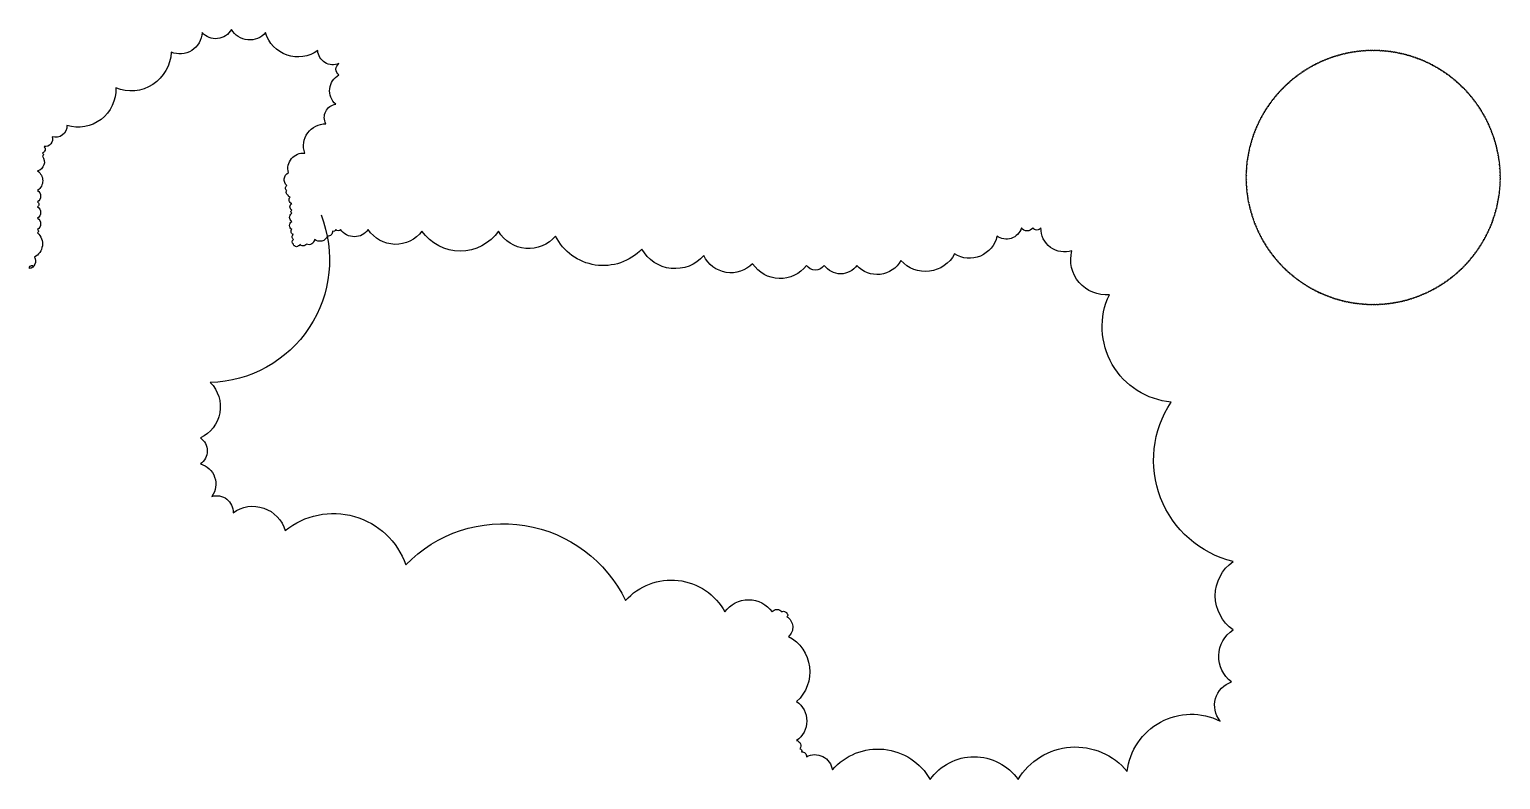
# Model space of a CAD drawing. Header units: millimetres. Extents: x 78 to 481, y 88 to 293.
import ezdxf

# ---------------------------------------------------------------- set-up
doc = ezdxf.new("R2010")
doc.units = ezdxf.units.MM

msp = doc.modelspace()

# ---------------------------------------------------------------- linework, layer by layer
msp.add_lwpolyline([(157.8, 242.42, -0.5206), (127.46, 196.46, -0.5206), (124.78, 181.29, -0.5206), (124.78, 174.15, -0.5206), (127.91, 165.23, -0.5206), (133.71, 160.77, -0.5206), (147.98, 155.86, -0.5206), (181, 146.49, -0.5206), (241.23, 136.68, -0.5206), (268.45, 133.55, -0.5206), (281.38, 133.55, -0.5206), (284.06, 133.55, -0.5206), (284.95, 133.55, -0.5206), (285.4, 133.11, -0.5206), (285.4, 132.22, -0.5206), (285.85, 126.86, -0.5206), (288.08, 109.02, -0.5206), (288.08, 98.31, -0.5206), (288.97, 96.08, -0.5206), (289.42, 95.18, -0.5206), (290.75, 93.85, -0.5206), (297.89, 90.28, -0.5206), (324.66, 87.6, -0.5206), (348.75, 87.6, -0.5206), (378.65, 89.83, -0.5206), (404.08, 103.66, -0.5206), (407.2, 114.37, -0.5206), (407.65, 128.65, -0.5206), (407.65, 147.38, -0.5206), (390.69, 191.11, -0.5206), (373.74, 220.55, -0.5206), (363.48, 232.6, -0.5206), (355, 238.85, -0.5206), (352.77, 238.85, -0.5206), (349.65, 238.85, -0.5206), (342.95, 236.62, -0.5206), (331.35, 231.71, -0.5206), (316.63, 229.92, -0.5206), (304.59, 228.59, -0.5206), (295.66, 228.59, -0.5206), (290.75, 228.59, -0.5206), (276.03, 229.03, -0.5206), (262.65, 231.26, -0.5206), (245.69, 233.05, -0.5206), (222.05, 236.62, -0.5206), (206.43, 237.95, -0.5206), (185.46, 237.95, -0.5206), (170.74, 238.4, -0.5206), (163.15, 238.4, -0.5206), (161.82, 238.4, -0.5206), (160.92, 237.95, -0.5206), (159.58, 236.62, -0.5206), (156.02, 235.72, -0.5206), (153.78, 234.39, -0.5206), (152, 234.39, -0.5206), (151.55, 233.94, -0.5206), (150.66, 233.94, -0.5206), (150.22, 234.39, -0.5206), (150.22, 235.72, -0.5206), (150.22, 237.06, -0.5206), (149.77, 238.4, -0.5206), (149.77, 240.63, -0.5206), (149.77, 242.86, -0.5206), (149.77, 243.75, -0.5206), (149.77, 245.54, -0.5206), (149.32, 247.32, -0.5206), (148.88, 247.77, -0.5206), (148.43, 249.11, -0.5206), (148.43, 250.45, -0.5206), (148.88, 254.02, -0.5206), (153.34, 259.37, -0.5206), (159.14, 267.4, -0.5206), (161.82, 272.75, -0.5206), (162.71, 280.79, -0.5206), (162.71, 283.91, -0.5206), (156.91, 287.48, -0.5206), (142.63, 292.39, -0.5206), (133.26, 293.28, -0.5206), (125.23, 292.39, -0.5206), (116.75, 287.03, -0.5206), (101.58, 277.22, -0.5206), (88.2, 266.95, -0.5206), (84.18, 263.83, -0.5206), (81.95, 261.15, -0.5206), (81.51, 259.37, -0.5206), (81.51, 258.48, -0.5206), (80.17, 254.46, -0.5206), (80.17, 249.11, -0.5206), (80.17, 245.99, -0.5206), (80.17, 244.65, -0.5206), (80.17, 241.52, -0.5206), (80.17, 238.4, -0.5206), (80.17, 237.51, -0.5206), (79.28, 230.82, -0.5206), (77.94, 227.69, -0.5206), (78.83, 228.59, -0.5206)], format="xyb")
msp.add_lwpolyline([(480.74, 252.68, 0.5206), (480.74, 253.18, 0.5206), (480.73, 253.68, 0.5206), (480.71, 254.18, 0.5206), (480.68, 254.68, 0.5206), (480.65, 255.18, 0.5206), (480.61, 255.67, 0.5206), (480.56, 256.17, 0.5206), (480.51, 256.67, 0.5206), (480.45, 257.16, 0.5206), (480.38, 257.66, 0.5206), (480.3, 258.15, 0.5206), (480.22, 258.65, 0.5206), (480.13, 259.14, 0.5206), (480.04, 259.63, 0.5206), (479.93, 260.12, 0.5206), (479.82, 260.61, 0.5206), (479.7, 261.09, 0.5206), (479.58, 261.58, 0.5206), (479.45, 262.06, 0.5206), (479.31, 262.54, 0.5206), (479.16, 263.02, 0.5206), (479.01, 263.49, 0.5206), (478.85, 263.97, 0.5206), (478.69, 264.44, 0.5206), (478.51, 264.91, 0.5206), (478.33, 265.38, 0.5206), (478.15, 265.84, 0.5206), (477.96, 266.3, 0.5206), (477.76, 266.76, 0.5206), (477.55, 267.22, 0.5206), (477.34, 267.67, 0.5206), (477.12, 268.12, 0.5206), (476.89, 268.56, 0.5206), (476.66, 269.01, 0.5206), (476.42, 269.45, 0.5206), (476.18, 269.88, 0.5206), (475.93, 270.31, 0.5206), (475.67, 270.74, 0.5206), (475.41, 271.17, 0.5206), (475.14, 271.59, 0.5206), (474.86, 272.01, 0.5206), (474.58, 272.42, 0.5206), (474.29, 272.83, 0.5206), (474, 273.23, 0.5206), (473.7, 273.64, 0.5206), (473.4, 274.03, 0.5206), (473.09, 274.42, 0.5206), (472.77, 274.81, 0.5206), (472.45, 275.19, 0.5206), (472.12, 275.57, 0.5206), (471.79, 275.95, 0.5206), (471.45, 276.32, 0.5206), (471.11, 276.68, 0.5206), (470.76, 277.04, 0.5206), (470.41, 277.39, 0.5206), (470.05, 277.74, 0.5206), (469.69, 278.08, 0.5206), (469.32, 278.42, 0.5206), (468.94, 278.75, 0.5206), (468.57, 279.08, 0.5206), (468.18, 279.4, 0.5206), (467.8, 279.72, 0.5206), (467.4, 280.03, 0.5206), (467.01, 280.34, 0.5206), (466.61, 280.64, 0.5206), (466.2, 280.93, 0.5206), (465.79, 281.22, 0.5206), (465.38, 281.5, 0.5206), (464.96, 281.77, 0.5206), (464.54, 282.04, 0.5206), (464.12, 282.31, 0.5206), (463.69, 282.57, 0.5206), (463.26, 282.82, 0.5206), (462.82, 283.06, 0.5206), (462.38, 283.3, 0.5206), (461.94, 283.53, 0.5206), (461.49, 283.76, 0.5206), (461.05, 283.98, 0.5206), (460.59, 284.19, 0.5206), (460.14, 284.4, 0.5206), (459.68, 284.6, 0.5206), (459.22, 284.79, 0.5206), (458.75, 284.98, 0.5206), (458.29, 285.16, 0.5206), (457.82, 285.33, 0.5206), (457.35, 285.5, 0.5206), (456.87, 285.66, 0.5206), (456.4, 285.81, 0.5206), (455.92, 285.96, 0.5206), (455.44, 286.1, 0.5206), (454.96, 286.23, 0.5206), (454.47, 286.35, 0.5206), (453.99, 286.47, 0.5206), (453.5, 286.58, 0.5206), (453.01, 286.69, 0.5206), (452.52, 286.79, 0.5206), (452.03, 286.88, 0.5206), (451.54, 286.96, 0.5206), (451.04, 287.03, 0.5206), (450.55, 287.1, 0.5206), (450.05, 287.17, 0.5206), (449.55, 287.22, 0.5206), (449.06, 287.27, 0.5206), (448.56, 287.31, 0.5206), (448.06, 287.34, 0.5206), (447.56, 287.37, 0.5206), (447.06, 287.38, 0.5206), (446.56, 287.4, 0.5206), (446.06, 287.4, 0.5206), (445.56, 287.4, 0.5206), (445.06, 287.39, 0.5206), (444.56, 287.37, 0.5206), (444.06, 287.35, 0.5206), (443.56, 287.31, 0.5206), (443.06, 287.27, 0.5206), (442.56, 287.23, 0.5206), (442.07, 287.18, 0.5206), (441.57, 287.11, 0.5206), (441.08, 287.05, 0.5206), (440.58, 286.97, 0.5206), (440.09, 286.89, 0.5206), (439.6, 286.8, 0.5206), (439.11, 286.71, 0.5206), (438.62, 286.6, 0.5206), (438.13, 286.49, 0.5206), (437.64, 286.38, 0.5206), (437.16, 286.25, 0.5206), (436.68, 286.12, 0.5206), (436.2, 285.98, 0.5206), (435.72, 285.84, 0.5206), (435.24, 285.69, 0.5206), (434.77, 285.53, 0.5206), (434.29, 285.36, 0.5206), (433.82, 285.19, 0.5206), (433.36, 285.01, 0.5206), (432.89, 284.82, 0.5206), (432.43, 284.63, 0.5206), (431.97, 284.43, 0.5206), (431.52, 284.23, 0.5206), (431.06, 284.02, 0.5206), (430.61, 283.8, 0.5206), (430.17, 283.57, 0.5206), (429.73, 283.34, 0.5206), (429.29, 283.1, 0.5206), (428.85, 282.86, 0.5206), (428.42, 282.61, 0.5206), (427.99, 282.35, 0.5206), (427.56, 282.09, 0.5206), (427.14, 281.82, 0.5206), (426.72, 281.55, 0.5206), (426.31, 281.27, 0.5206), (425.9, 280.98, 0.5206), (425.49, 280.69, 0.5206), (425.09, 280.39, 0.5206), (424.7, 280.08, 0.5206), (424.3, 279.77, 0.5206), (423.92, 279.46, 0.5206), (423.53, 279.14, 0.5206), (423.15, 278.81, 0.5206), (422.78, 278.48, 0.5206), (422.41, 278.14, 0.5206), (422.05, 277.8, 0.5206), (421.69, 277.45, 0.5206), (421.33, 277.1, 0.5206), (420.98, 276.74, 0.5206), (420.64, 276.38, 0.5206), (420.3, 276.01, 0.5206), (419.97, 275.64, 0.5206), (419.64, 275.26, 0.5206), (419.32, 274.88, 0.5206), (419, 274.49, 0.5206), (418.69, 274.1, 0.5206), (418.38, 273.7, 0.5206), (418.08, 273.3, 0.5206), (417.79, 272.9, 0.5206), (417.5, 272.49, 0.5206), (417.22, 272.08, 0.5206), (416.94, 271.66, 0.5206), (416.67, 271.24, 0.5206), (416.41, 270.82, 0.5206), (416.15, 270.39, 0.5206), (415.9, 269.96, 0.5206), (415.65, 269.52, 0.5206), (415.41, 269.08, 0.5206), (415.18, 268.64, 0.5206), (414.95, 268.19, 0.5206), (414.73, 267.74, 0.5206), (414.52, 267.29, 0.5206), (414.31, 266.84, 0.5206), (414.11, 266.38, 0.5206), (413.92, 265.92, 0.5206), (413.73, 265.46, 0.5206), (413.55, 264.99, 0.5206), (413.38, 264.52, 0.5206), (413.21, 264.05, 0.5206), (413.05, 263.58, 0.5206), (412.89, 263.1, 0.5206), (412.75, 262.62, 0.5206), (412.61, 262.14, 0.5206), (412.48, 261.66, 0.5206), (412.35, 261.18, 0.5206), (412.23, 260.69, 0.5206), (412.12, 260.2, 0.5206), (412.01, 259.71, 0.5206), (411.92, 259.22, 0.5206), (411.83, 258.73, 0.5206), (411.74, 258.24, 0.5206), (411.67, 257.74, 0.5206), (411.6, 257.25, 0.5206), (411.53, 256.75, 0.5206), (411.48, 256.26, 0.5206), (411.43, 255.76, 0.5206), (411.39, 255.26, 0.5206), (411.36, 254.76, 0.5206), (411.33, 254.26, 0.5206), (411.31, 253.76, 0.5206), (411.3, 253.26, 0.5206), (411.29, 252.76, 0.5206), (411.3, 252.26, 0.5206), (411.31, 251.76, 0.5206), (411.32, 251.26, 0.5206), (411.35, 250.76, 0.5206), (411.38, 250.26, 0.5206), (411.42, 249.77, 0.5206), (411.46, 249.27, 0.5206), (411.51, 248.77, 0.5206), (411.57, 248.27, 0.5206), (411.64, 247.78, 0.5206), (411.72, 247.28, 0.5206), (411.8, 246.79, 0.5206), (411.88, 246.3, 0.5206), (411.98, 245.81, 0.5206), (412.08, 245.32, 0.5206), (412.19, 244.83, 0.5206), (412.31, 244.34, 0.5206), (412.43, 243.86, 0.5206), (412.56, 243.38, 0.5206), (412.7, 242.9, 0.5206), (412.84, 242.42, 0.5206), (413, 241.94, 0.5206), (413.15, 241.47, 0.5206), (413.32, 241, 0.5206), (413.49, 240.53, 0.5206), (413.67, 240.06, 0.5206), (413.85, 239.59, 0.5206), (414.04, 239.13, 0.5206), (414.24, 238.67, 0.5206), (414.45, 238.22, 0.5206), (414.66, 237.76, 0.5206), (414.88, 237.31, 0.5206), (415.1, 236.87, 0.5206), (415.33, 236.42, 0.5206), (415.57, 235.98, 0.5206), (415.81, 235.55, 0.5206), (416.06, 235.11, 0.5206), (416.32, 234.68, 0.5206), (416.58, 234.26, 0.5206), (416.85, 233.84, 0.5206), (417.12, 233.42, 0.5206), (417.4, 233, 0.5206), (417.69, 232.59, 0.5206), (417.98, 232.19, 0.5206), (418.28, 231.79, 0.5206), (418.58, 231.39, 0.5206), (418.89, 231, 0.5206), (419.21, 230.61, 0.5206), (419.53, 230.23, 0.5206), (419.86, 229.85, 0.5206), (420.19, 229.47, 0.5206), (420.52, 229.1, 0.5206), (420.87, 228.74, 0.5206), (421.21, 228.38, 0.5206), (421.57, 228.02, 0.5206), (421.92, 227.67, 0.5206), (422.29, 227.33, 0.5206), (422.65, 226.99, 0.5206), (423.03, 226.66, 0.5206), (423.4, 226.33, 0.5206), (423.78, 226.01, 0.5206), (424.17, 225.69, 0.5206), (424.56, 225.38, 0.5206), (424.96, 225.07, 0.5206), (425.36, 224.77, 0.5206), (425.76, 224.48, 0.5206), (426.17, 224.19, 0.5206), (426.58, 223.9, 0.5206), (427, 223.63, 0.5206), (427.42, 223.36, 0.5206), (427.84, 223.09, 0.5206), (428.27, 222.83, 0.5206), (428.7, 222.58, 0.5206), (429.14, 222.33, 0.5206), (429.58, 222.09, 0.5206), (430.02, 221.86, 0.5206), (430.46, 221.63, 0.5206), (430.91, 221.41, 0.5206), (431.36, 221.2, 0.5206), (431.82, 220.99, 0.5206), (432.28, 220.79, 0.5206), (432.74, 220.59, 0.5206), (433.2, 220.41, 0.5206), (433.67, 220.23, 0.5206), (434.13, 220.05, 0.5206), (434.61, 219.88, 0.5206), (435.08, 219.72, 0.5206), (435.55, 219.57, 0.5206), (436.03, 219.42, 0.5206), (436.51, 219.28, 0.5206), (436.99, 219.15, 0.5206), (437.48, 219.02, 0.5206), (437.96, 218.9, 0.5206), (438.45, 218.79, 0.5206), (438.94, 218.68, 0.5206), (439.43, 218.59, 0.5206), (439.92, 218.49, 0.5206), (440.41, 218.41, 0.5206), (440.91, 218.33, 0.5206), (441.4, 218.26, 0.5206), (441.9, 218.2, 0.5206), (442.4, 218.14, 0.5206), (442.89, 218.1, 0.5206), (443.39, 218.05, 0.5206), (443.89, 218.02, 0.5206), (444.39, 217.99, 0.5206), (444.89, 217.97, 0.5206), (445.39, 217.96, 0.5206), (445.89, 217.95, 0.5206), (446.39, 217.96, 0.5206), (446.89, 217.97, 0.5206), (447.39, 217.98, 0.5206), (447.89, 218.01, 0.5206), (448.39, 218.04, 0.5206), (448.89, 218.07, 0.5206), (449.38, 218.12, 0.5206), (449.88, 218.17, 0.5206), (450.38, 218.23, 0.5206), (450.87, 218.3, 0.5206), (451.37, 218.37, 0.5206), (451.86, 218.45, 0.5206), (452.35, 218.54, 0.5206), (452.84, 218.63, 0.5206), (453.33, 218.73, 0.5206), (453.82, 218.84, 0.5206), (454.31, 218.96, 0.5206), (454.79, 219.08, 0.5206), (455.28, 219.21, 0.5206), (455.76, 219.35, 0.5206), (456.24, 219.49, 0.5206), (456.71, 219.64, 0.5206), (457.19, 219.8, 0.5206), (457.66, 219.96, 0.5206), (458.13, 220.14, 0.5206), (458.6, 220.31, 0.5206), (459.06, 220.5, 0.5206), (459.52, 220.69, 0.5206), (459.98, 220.89, 0.5206), (460.44, 221.09, 0.5206), (460.89, 221.3, 0.5206), (461.34, 221.52, 0.5206), (461.79, 221.74, 0.5206), (462.23, 221.97, 0.5206), (462.67, 222.21, 0.5206), (463.11, 222.45, 0.5206), (463.54, 222.7, 0.5206), (463.97, 222.96, 0.5206), (464.4, 223.22, 0.5206), (464.82, 223.49, 0.5206), (465.24, 223.76, 0.5206), (465.65, 224.04, 0.5206), (466.06, 224.33, 0.5206), (466.47, 224.62, 0.5206), (466.87, 224.92, 0.5206), (467.27, 225.22, 0.5206), (467.66, 225.53, 0.5206), (468.05, 225.84, 0.5206), (468.44, 226.16, 0.5206), (468.82, 226.49, 0.5206), (469.19, 226.82, 0.5206), (469.56, 227.16, 0.5206), (469.93, 227.5, 0.5206), (470.29, 227.84, 0.5206), (470.64, 228.2, 0.5206), (470.99, 228.55, 0.5206), (471.34, 228.92, 0.5206), (471.67, 229.28, 0.5206), (472.01, 229.65, 0.5206), (472.34, 230.03, 0.5206), (472.66, 230.41, 0.5206), (472.98, 230.8, 0.5206), (473.29, 231.19, 0.5206), (473.6, 231.58, 0.5206), (473.9, 231.98, 0.5206), (474.19, 232.39, 0.5206), (474.48, 232.79, 0.5206), (474.77, 233.21, 0.5206), (475.04, 233.62, 0.5206), (475.32, 234.04, 0.5206), (475.58, 234.47, 0.5206), (475.84, 234.89, 0.5206), (476.09, 235.33, 0.5206), (476.34, 235.76, 0.5206), (476.58, 236.2, 0.5206), (476.81, 236.64, 0.5206), (477.04, 237.09, 0.5206), (477.26, 237.53, 0.5206), (477.48, 237.99, 0.5206), (477.69, 238.44, 0.5206), (477.89, 238.9, 0.5206), (478.08, 239.36, 0.5206), (478.27, 239.82, 0.5206), (478.45, 240.29, 0.5206), (478.63, 240.75, 0.5206), (478.8, 241.23, 0.5206), (478.96, 241.7, 0.5206), (479.11, 242.17, 0.5206), (479.26, 242.65, 0.5206), (479.4, 243.13, 0.5206), (479.54, 243.61, 0.5206), (479.66, 244.1, 0.5206), (479.78, 244.58, 0.5206), (479.9, 245.07, 0.5206), (480, 245.56, 0.5206), (480.1, 246.05, 0.5206), (480.19, 246.54, 0.5206), (480.28, 247.03, 0.5206), (480.36, 247.53, 0.5206), (480.43, 248.02, 0.5206), (480.49, 248.52, 0.5206), (480.55, 249.01, 0.5206), (480.59, 249.51, 0.5206), (480.64, 250.01, 0.5206), (480.67, 250.51, 0.5206), (480.7, 251.01, 0.5206), (480.72, 251.51, 0.5206), (480.73, 252.01, 0.5206), (480.74, 252.68, 0.5206)], format="xyb", close=True)

doc.saveas('drawing.dxf')
